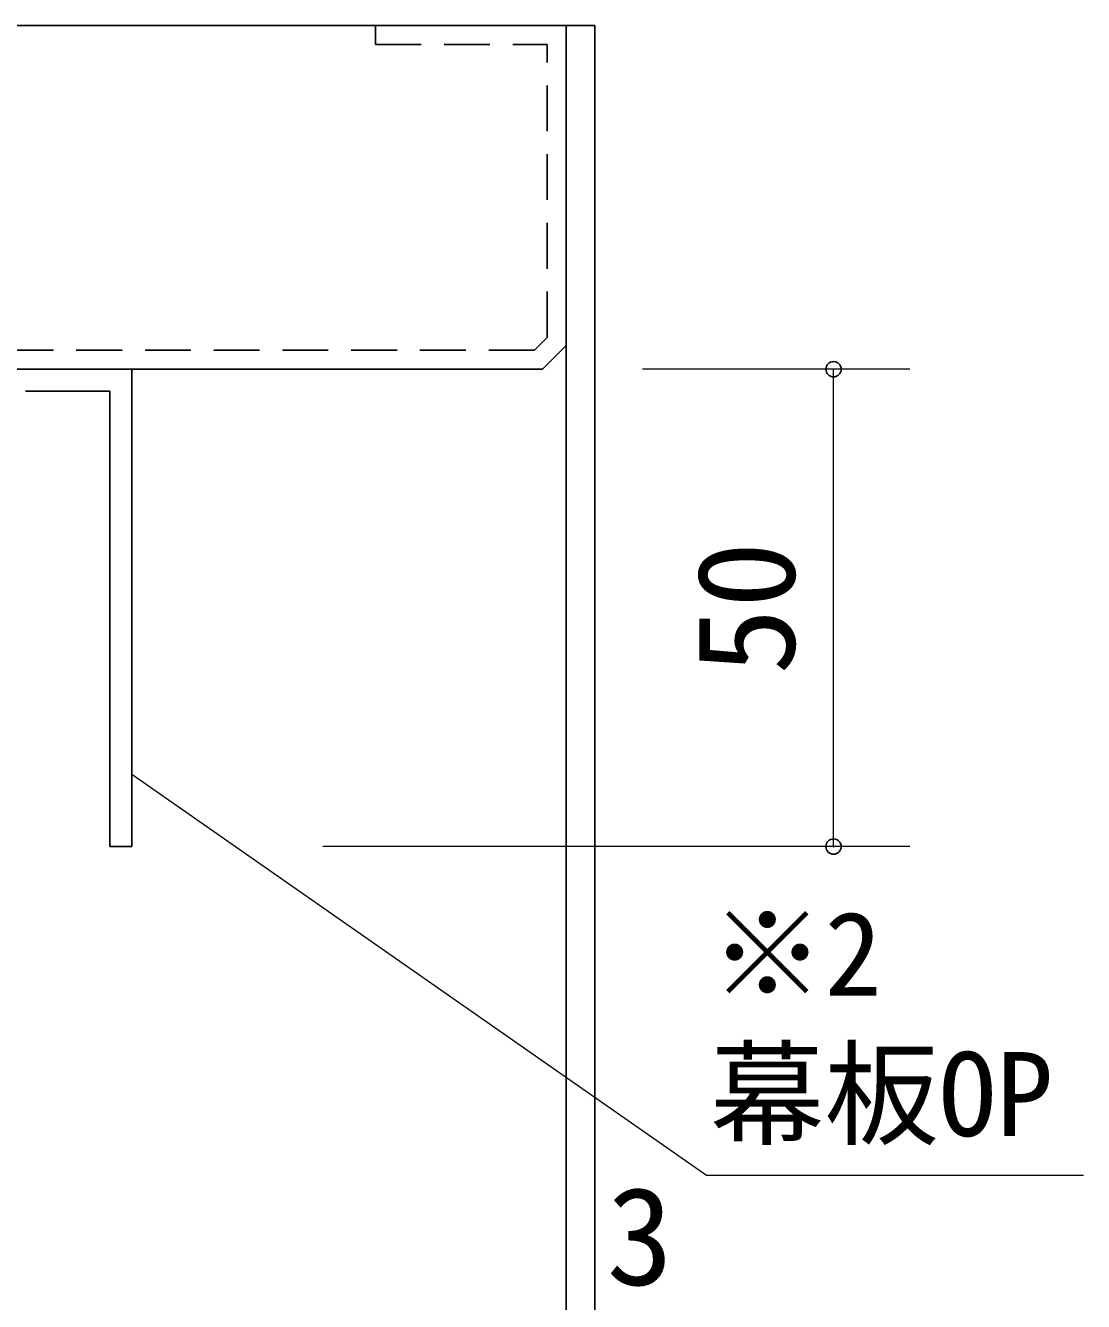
# Model space of a CAD drawing. Units: millimetres, scale not verified. Extents: x -800 to 800, y -560 to 560.
# Drawn here: x -403.6 to -292.8, y 291.2 to 424.9 of the extents above; entities that cross this region are included whole.
import ezdxf
from ezdxf.enums import TextEntityAlignment as Align

# ---------------------------------------------------------------- set-up
doc = ezdxf.new("R2010")
doc.units = ezdxf.units.MM
doc.header["$LTSCALE"] = 4
doc.header["$PDMODE"] = 32
doc.header["$PDSIZE"] = 1.6
doc.linetypes.add('DASHED1', pattern=[1.8, 1.2, -0.6])
doc.layers.add('2-0', color=7, linetype='Continuous', lineweight=25)
doc.styles.add('ＭＳ ゴシック', font='')
doc.styles.get('ＭＳ ゴシック').set_extended_font_data('MS Gothic')

msp = doc.modelspace()

# ---------------------------------------------------------------- linework, layer by layer
at = {"layer": '2-0'}
for p, q in [((-439.664, 424.853), (-344, 424.853)), ((-346.998, 250), (-346.998, 424.854)), ((-344, 250), (-344, 424.854)), ((-349.5, 388.853), (-346.998, 391.353)), ((-349.5, 388.853), (-437.497, 388.853)), ((-392.499, 338.853), (-392.499, 388.853)), ((-394.799, 386.553), (-403.647, 386.553)), ((-394.799, 338.853), (-394.799, 386.553)), ((-394.799, 338.853), (-392.499, 338.853))]:
    msp.add_line(p, q, dxfattribs=at)
at = {"layer": '2-0', "linetype": 'DASHED1'}
for p, q in [((-366.998, 422.853), (-366.998, 424.854)), ((-366.998, 422.853), (-348.998, 422.853)), ((-350.328, 390.853), (-435.498, 390.853))]:
    msp.add_line(p, q, dxfattribs=at)
at = {"layer": '2-0', "color": 4, "lineweight": 9}
for p, q in [((-311, 388.853), (-339, 388.853)), ((-319, 338.853), (-319, 388.853)), ((-392.499, 346.439), (-332.314, 304.437)), ((-311, 338.853), (-372.499, 338.853)), ((-332.314, 304.437), (-292.819, 304.437))]:
    msp.add_line(p, q, dxfattribs=at)
at = {"layer": '2-0', "linetype": 'DASHED1'}
msp.add_lwpolyline([(-350.328, 390.853), (-348.998, 392.182), (-348.998, 422.853)], dxfattribs=at)
at = {"layer": '2-0', "color": 4}
for p in [(-319, 388.853), (-319, 338.853)]:
    msp.add_point(p, dxfattribs=at)

# ---------------------------------------------------------------- texts
at = {"layer": '2-0', "style": 'ＭＳ ゴシック'}
msp.add_text('50', height=10.26, rotation=90, dxfattribs=at).set_placement((-320, 356.853), align=Align.BOTTOM_LEFT)
for s, height, p in [('※2', 8.798, (-331.94, 320.603)), ('幕板OP', 8.798, (-331.958, 305.903)), ('3', 10.26, (-342.78, 289.853))]:
    msp.add_text(s, height=height, dxfattribs=at).set_placement(p, align=Align.BOTTOM_LEFT)

doc.saveas('drawing.dxf')
